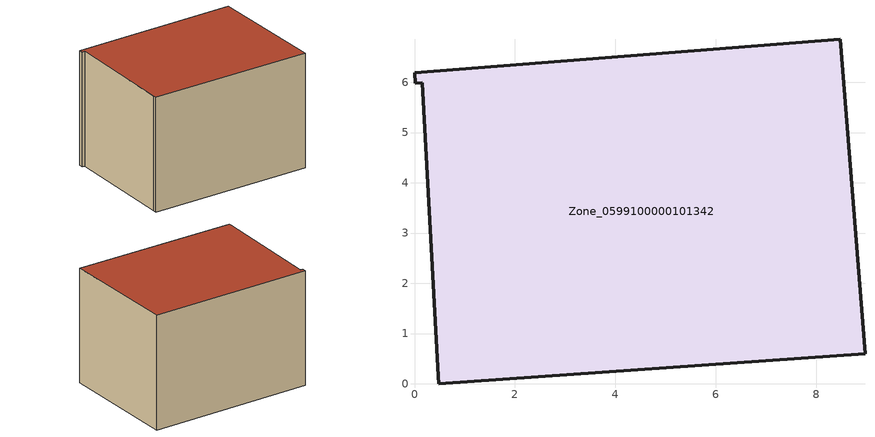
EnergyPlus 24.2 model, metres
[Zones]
Zone_0599100000101342
 floor ground (C_G): 0.48,0 0.47,0.15 0.15,5.99 0.02,5.98 0,6.19 8.47,6.86 8.97,0.6 z0
 wall outside (C_F): 0,6.19 0.02,5.98 0.15,5.99 0.47,0.15 0.48,0 8.97,0.6 8.47,6.86 0,6.19 z0:5.94
 roof outside (C_R): 0.47,0.15 0.48,0 8.97,0.6 8.47,6.86 0,6.19 0.02,5.98 0.15,5.99 z5.94
[BUILDING]
Pand.0599100000101342: North Axis=0; Terrain=City; Loads Convergence Tolerance Value=0.04; Temperature Convergence Tolerance Value=0.4; Solar Distribution=FullExterior; Maximum Number of Warmup Days=25; Minimum Number of Warmup Days=1
[Site:Location]
Rotterdam.The.Hague.AP_ZH_NLD Design_Conditions: Latitude=51.96; Longitude=4.45; Time Zone=1; Elevation=-4.5
[SITE:GROUNDTEMPERATURE:BUILDINGSURFACE]
18, 18, 18, 18, 18, 18, 18, 18, 18, 18, 18, 18
[MATERIAL] Thermal Absorptance=0.9; Solar Absorptance=0.7; Visible Absorptance=0.7
Name | Roughness | Thickness | Conductivity | Density | Specific Heat
G.TI.1946-1964 | MediumSmooth | 0.15 | 1 | 540 | 1210
F.TI.1946-1964 | Rough | 0.3 | 0.857143 | 1920 | 840
R.TI.1946-1964 | MediumRough | 0.2 | 0.277778 | 1500 | 1000
[CONSTRUCTION]
C_G: G.TI.1946-1964
C_F: F.TI.1946-1964
C_R: R.TI.1946-1964
[ZONE]
Zone_0599100000101342: Type=1; Multiplier=1; Ceiling Height=Autocalculate; Volume=Autocalculate; Floor Area=autocalculate; Part of Total Floor Area=Yes
[ZONEINFILTRATION:DESIGNFLOWRATE]
Infil_Zone_0599100000101342: Zone or ZoneList or Space or SpaceList=Zone_0599100000101342; Schedule=AlwaysOn; Design Flow Rate Calculation Method=Flow/Area; Flow Rate per Floor Area=0.003; Constant Term Coefficient=1; Temperature Term Coefficient=0; Velocity Term Coefficient=0; Velocity Squared Term Coefficient=0
[HVACTEMPLATE:ZONE:IDEALLOADSAIRSYSTEM]
Zone_0599100000101342: Maximum Heating Supply Air Temperature=50; Minimum Cooling Supply Air Temperature=13; Maximum Heating Supply Air Humidity Ratio=0.0156; Minimum Cooling Supply Air Humidity Ratio=0.0077; Heating Limit=NoLimit; Cooling Limit=NoLimit; Dehumidification Control Type=ConstantSensibleHeatRatio; Cooling Sensible Heat Ratio=0.7; Dehumidification Setpoint=60; Humidification Control Type=None; Humidification Setpoint=30; Outdoor Air Method=None; Outdoor Air Flow Rate per Person=0.00944; Outdoor Air Flow Rate per Zone Floor Area=0; Outdoor Air Flow Rate per Zone=0; Demand Controlled Ventilation Type=None; Outdoor Air Economizer Type=NoEconomizer; Heat Recovery Type=None; Sensible Heat Recovery Effectiveness=0.7; Latent Heat Recovery Effectiveness=0.65
[ZONECONTROL:THERMOSTAT]
ThermostatControl_Zone_0599100000101342: Zone or ZoneList=Zone_0599100000101342; Control Type Schedule=DualSetpointControlType; Control 1=Thermostat_Zone_0599100000101342; Temperature Difference Between Cutout And Setpoint=0
[THERMOSTATSETPOINT:DUALSETPOINT]
Thermostat_Zone_0599100000101342: Heating Setpoint Temperature Schedule=HeatingSetpoint_Zone_0599100000101342; Cooling Setpoint Temperature Schedule=CoolingSetpoint_Zone_0599100000101342
[SCHEDULE:COMPACT]
HeatingSetpoint_Zone_0599100000101342: Through: 12/31, For: AllDays, Until: 24:00, 21
CoolingSetpoint_Zone_0599100000101342: Through: 12/31, For: AllDays, Until: 24:00, 24
DualSetpointControlType: Through: 12/31, For: AllDays, Until: 24:00, 4
AlwaysOn: Through: 12/31, For: AllDays, Until: 24:00, 1
